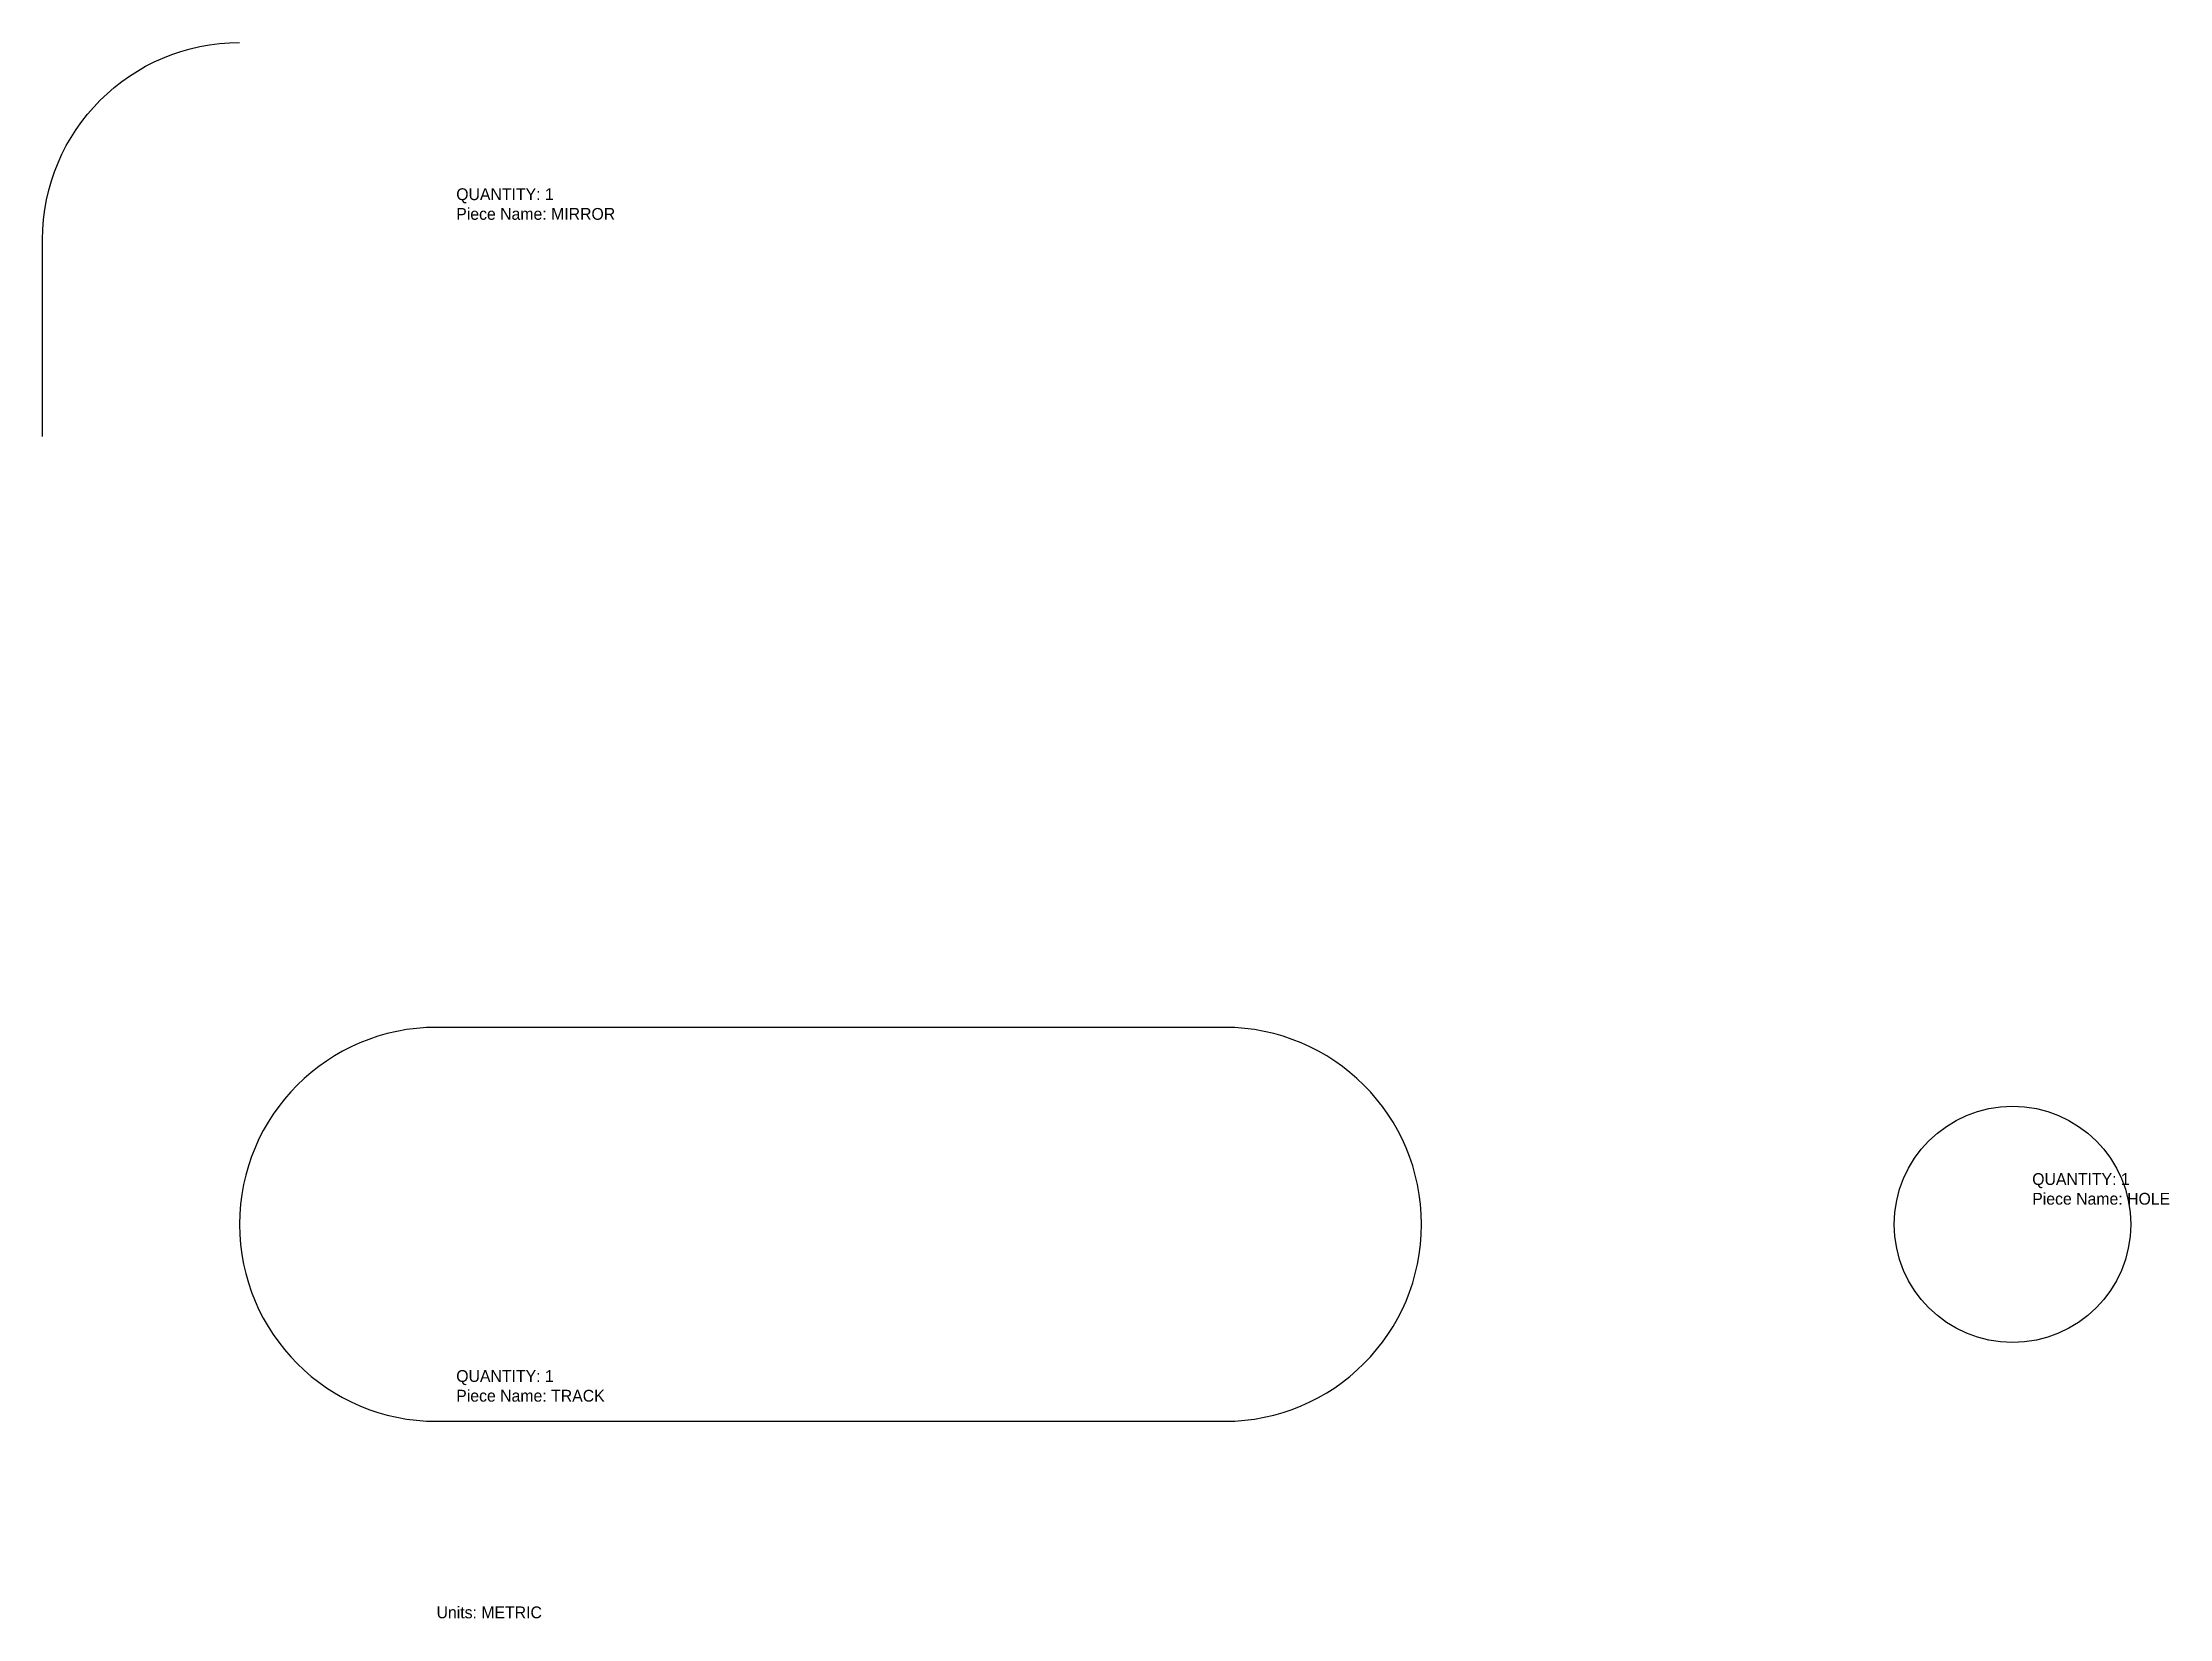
# Model space of a CAD drawing. Header units: metres. Extents: x -100 to 440, y -50 to 350.
import ezdxf

# ---------------------------------------------------------------- set-up
doc = ezdxf.new("R2010")
doc.units = ezdxf.units.M

# ---------------------------------------------------------------- blocks, each defined once
blk = doc.blocks.new('TRACK')
at = {"layer": '1'}
for p, q in [((200, 100), (0, 100)), ((0, 0), (200, 0))]:
    blk.add_line(p, q, dxfattribs=at)
for centre, start, end in [((0, 50), 90, 270), ((200, 50), -90, 90)]:
    blk.add_arc(centre, 50, start, end, dxfattribs=at)
for s, p in [('QUANTITY: 1', (5, 10)), ('Piece Name: TRACK', (5, 5))]:
    blk.add_text(s, height=3, dxfattribs=at).set_placement(p)
blk = doc.blocks.new('HOLE')
at = {"layer": '1'}
blk.add_circle((0, 0), 30, dxfattribs=at)
for s, p in [('QUANTITY: 1', (5, 10)), ('Piece Name: HOLE', (5, 5))]:
    blk.add_text(s, height=3, dxfattribs=at).set_placement(p)
blk = doc.blocks.new('MIRROR')
at = {"layer": '1'}
blk.add_line((-100, -50), (-100, 0), dxfattribs=at)
at = {"layer": '1', "extrusion": (0, 0, -1)}
blk.add_arc((50, 0), 50, 0, 90, dxfattribs=at)
at = {"layer": '1'}
for s, p in [('QUANTITY: 1', (5, 10)), ('Piece Name: MIRROR', (5, 5))]:
    blk.add_text(s, height=3, dxfattribs=at).set_placement(p)

msp = doc.modelspace()

# ---------------------------------------------------------------- block references
for name, p in [('MIRROR', (0, 300)), ('TRACK', (0, 0)), ('HOLE', (400, 50))]:
    msp.add_blockref(name, p)

# ---------------------------------------------------------------- texts
msp.add_text('Units: METRIC', height=3).set_placement((0, -50))

doc.saveas('drawing.dxf')
